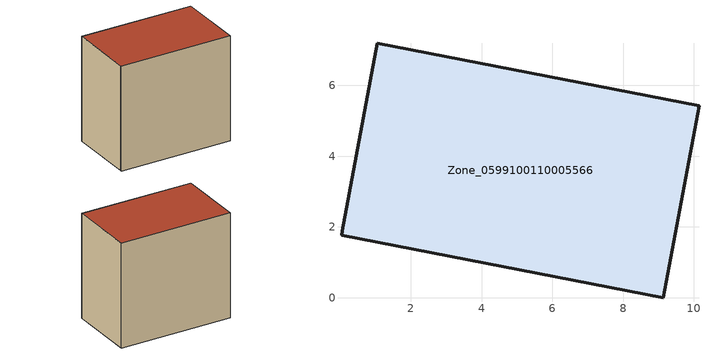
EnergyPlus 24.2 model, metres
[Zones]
Zone_0599100110005566
 floor ground (C_G): 9.14,0 0.04,1.76 0.06,1.89 1.05,7.19 10.15,5.42 z0
 wall outside (C_F): 10.15,5.42 1.05,7.19 0.06,1.89 0.04,1.76 9.14,0 10.15,5.42 z0:8.61
 roof outside (C_R): 0.04,1.76 9.14,0 10.15,5.42 1.05,7.19 0.06,1.89 z8.61
[BUILDING]
Pand.0599100110005566: North Axis=0; Terrain=City; Loads Convergence Tolerance Value=0.04; Temperature Convergence Tolerance Value=0.4; Solar Distribution=FullExterior; Maximum Number of Warmup Days=25; Minimum Number of Warmup Days=1
[Site:Location]
Rotterdam.The.Hague.AP_ZH_NLD Design_Conditions: Latitude=51.96; Longitude=4.45; Time Zone=1; Elevation=-4.5
[SITE:GROUNDTEMPERATURE:BUILDINGSURFACE]
18, 18, 18, 18, 18, 18, 18, 18, 18, 18, 18, 18
[MATERIAL] Thermal Absorptance=0.9; Solar Absorptance=0.7; Visible Absorptance=0.7
Name | Roughness | Thickness | Conductivity | Density | Specific Heat
G.TC.2015-2018 | MediumSmooth | 0.15 | 0.0428571 | 540 | 1210
F.TC.2015-2018 | Rough | 0.3 | 0.0666667 | 1920 | 840
R.TC.2015-2018 | MediumRough | 0.2 | 0.0333333 | 1500 | 1000
[CONSTRUCTION]
C_G: G.TC.2015-2018
C_F: F.TC.2015-2018
C_R: R.TC.2015-2018
[ZONE]
Zone_0599100110005566: Type=1; Multiplier=1; Ceiling Height=Autocalculate; Volume=Autocalculate; Floor Area=autocalculate; Part of Total Floor Area=Yes
[ZONEINFILTRATION:DESIGNFLOWRATE]
Infil_Zone_0599100110005566: Zone or ZoneList or Space or SpaceList=Zone_0599100110005566; Schedule=AlwaysOn; Design Flow Rate Calculation Method=Flow/Area; Flow Rate per Floor Area=0.0015; Constant Term Coefficient=1; Temperature Term Coefficient=0; Velocity Term Coefficient=0; Velocity Squared Term Coefficient=0
[HVACTEMPLATE:ZONE:IDEALLOADSAIRSYSTEM]
Zone_0599100110005566: Maximum Heating Supply Air Temperature=50; Minimum Cooling Supply Air Temperature=13; Maximum Heating Supply Air Humidity Ratio=0.0156; Minimum Cooling Supply Air Humidity Ratio=0.0077; Heating Limit=NoLimit; Cooling Limit=NoLimit; Dehumidification Control Type=ConstantSensibleHeatRatio; Cooling Sensible Heat Ratio=0.7; Dehumidification Setpoint=60; Humidification Control Type=None; Humidification Setpoint=30; Outdoor Air Method=None; Outdoor Air Flow Rate per Person=0.00944; Outdoor Air Flow Rate per Zone Floor Area=0; Outdoor Air Flow Rate per Zone=0; Demand Controlled Ventilation Type=None; Outdoor Air Economizer Type=NoEconomizer; Heat Recovery Type=None; Sensible Heat Recovery Effectiveness=0.7; Latent Heat Recovery Effectiveness=0.65
[ZONECONTROL:THERMOSTAT]
ThermostatControl_Zone_0599100110005566: Zone or ZoneList=Zone_0599100110005566; Control Type Schedule=DualSetpointControlType; Control 1=Thermostat_Zone_0599100110005566; Temperature Difference Between Cutout And Setpoint=0
[THERMOSTATSETPOINT:DUALSETPOINT]
Thermostat_Zone_0599100110005566: Heating Setpoint Temperature Schedule=HeatingSetpoint_Zone_0599100110005566; Cooling Setpoint Temperature Schedule=CoolingSetpoint_Zone_0599100110005566
[SCHEDULE:COMPACT]
HeatingSetpoint_Zone_0599100110005566: Through: 12/31, For: AllDays, Until: 24:00, 21
CoolingSetpoint_Zone_0599100110005566: Through: 12/31, For: AllDays, Until: 24:00, 24
DualSetpointControlType: Through: 12/31, For: AllDays, Until: 24:00, 4
AlwaysOn: Through: 12/31, For: AllDays, Until: 24:00, 1
